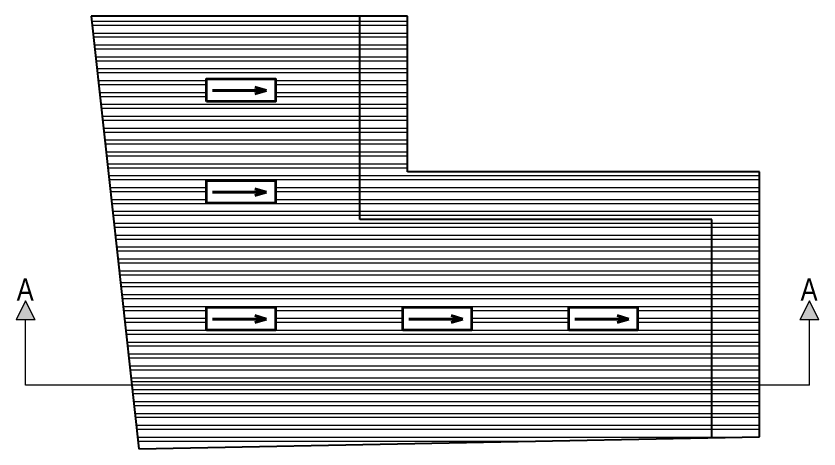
# Model space of a CAD drawing. Header units: inches. Extents: x 392906 to 410488, y -52747 to -40742.
# Drawn here: x 403308 to 403814, y -50622 to -50349 of the extents above; entities that cross this region are included whole.
import ezdxf

# ---------------------------------------------------------------- set-up
doc = ezdxf.new("R2010")
doc.units = ezdxf.units.IN
doc.header["$LTSCALE"] = 2
doc.header["$MEASUREMENT"] = 0
doc.layers.get('0').update_dxf_attribs({"linetype": 'CONTINUOUS'})
for name, color, linetype, lineweight in [('DIM_LINE', 173, 'CONTINUOUS', 20), ('door', 20, 'CONTINUOUS', 35), ('WALL - A', 1, 'CONTINUOUS', 40)]:
    doc.layers.add(name, color=color, linetype=linetype, lineweight=lineweight)
doc.styles.get("Standard").update_dxf_attribs({"font": 'ARIALN.TTF'})

msp = doc.modelspace()

# ---------------------------------------------------------------- hatches: boundary and pattern name
at = {"linetype": 'ByBlock', "lineweight": 5}
for points in [[(403313.93, -50528.57), (403319.93, -50540.57), (403307.93, -50540.57)], [(403808.25, -50528.57), (403814.25, -50540.57), (403802.25, -50540.57)]]:
    msp.add_hatch(color=7, dxfattribs=at).paths.add_polyline_path(points)
at = {"layer": 'DIM_LINE'}
h = msp.add_hatch(dxfattribs=at)
h.set_pattern_fill('ANSI32', color=256, scale=20, angle=135)
h.set_pattern_definition([(180, (7194.411, 450.393), (-4e-16, -7.5), []), (180, (7191.911, 452.893), (-4e-16, -7.5), [])])
h.paths.add_polyline_path([(403746.7, -50477.22), (403524.7, -50477.22), (403524.7, -50348.9), (403355.32, -50348.9), (403381.01, -50581.74), (403746.7, -50581.74)])
h.paths.add_polyline_path([(403428.12, -50467.04), (403428.12, -50452.59), (403471.44, -50452.59), (403471.44, -50467.04)], flags=16)
h.paths.add_polyline_path([(403428.12, -50532.66), (403471.44, -50532.66), (403471.44, -50547.11), (403428.12, -50547.11)], flags=16)
h.paths.add_polyline_path([(403428.12, -50402.92), (403428.12, -50388.47), (403471.44, -50388.47), (403471.44, -50402.92)], flags=16)
h.paths.add_polyline_path([(403551.91, -50532.66), (403595.24, -50532.66), (403595.24, -50547.11), (403551.91, -50547.11)], flags=16)
h.paths.add_polyline_path([(403656.57, -50532.66), (403699.9, -50532.66), (403699.9, -50547.11), (403656.57, -50547.11)], flags=16)
h.paths.add_polyline_path([(403746.7, -50581.74), (403381.01, -50581.74), (403385.45, -50622.07), (403746.7, -50615.07)])
h.paths.add_polyline_path([(403776.7, -50447.22), (403554.7, -50447.22), (403554.7, -50348.9), (403524.7, -50348.9), (403524.7, -50477.22), (403746.7, -50477.22), (403746.7, -50581.74), (403776.7, -50581.74)])
h.paths.add_polyline_path([(403776.7, -50581.74), (403746.7, -50581.74), (403746.7, -50615.07), (403776.7, -50614.49)])

# ---------------------------------------------------------------- linework, layer by layer
at = {"ltscale": 0.5}
for p, q in [((403554.7, -50348.9), (403355.32, -50348.9)), ((403355.32, -50348.9), (403385.45, -50622.07)), ((403524.7, -50477.22), (403524.7, -50348.9)), ((403554.7, -50447.22), (403554.7, -50348.9)), ((403776.7, -50447.22), (403554.7, -50447.22)), ((403776.7, -50614.49), (403776.7, -50447.22)), ((403746.7, -50477.22), (403524.7, -50477.22)), ((403746.7, -50615.07), (403746.7, -50477.22)), ((403385.45, -50622.07), (403776.7, -50614.49))]:
    msp.add_line(p, q, dxfattribs=at)
at = {"color": 7, "linetype": 'ByBlock', "lineweight": 5}
for p, q in [((403313.93, -50528.57), (403307.93, -50540.57)), ((403319.93, -50540.57), (403313.93, -50528.57)), ((403808.25, -50528.57), (403802.25, -50540.57)), ((403814.25, -50540.57), (403808.25, -50528.57)), ((403319.93, -50540.57), (403307.93, -50540.57)), ((403313.93, -50581.74), (403313.93, -50540.57)), ((403814.25, -50540.57), (403802.25, -50540.57)), ((403808.25, -50581.74), (403808.25, -50540.57)), ((403808.25, -50581.74), (403313.93, -50581.74))]:
    msp.add_line(p, q, dxfattribs=at)
at = {"layer": 'DIM_LINE'}
for points in [[(403471.44, -50402.92), (403471.44, -50388.47), (403428.12, -50388.47), (403428.12, -50402.92)], [(403471.44, -50467.04), (403471.44, -50452.59), (403428.12, -50452.59), (403428.12, -50467.04)], [(403471.44, -50547.11), (403471.44, -50532.66), (403428.12, -50532.66), (403428.12, -50547.11)], [(403595.24, -50547.11), (403595.24, -50532.66), (403551.91, -50532.66), (403551.91, -50547.11)], [(403699.9, -50547.11), (403699.9, -50532.66), (403656.57, -50532.66), (403656.57, -50547.11)]]:
    msp.add_lwpolyline(points, close=True, dxfattribs=at)
at = {"layer": 'door', "ltscale": 0.5}
for points in [[(403428.12, -50402.92), (403428.12, -50388.47), (403471.44, -50388.47), (403471.44, -50402.92)], [(403428.12, -50467.04), (403428.12, -50452.59), (403471.44, -50452.59), (403471.44, -50467.04)], [(403428.12, -50547.11), (403428.12, -50532.66), (403471.44, -50532.66), (403471.44, -50547.11)], [(403551.91, -50547.11), (403551.91, -50532.66), (403595.24, -50532.66), (403595.24, -50547.11)], [(403656.57, -50547.11), (403656.57, -50532.66), (403699.9, -50532.66), (403699.9, -50547.11)]]:
    msp.add_lwpolyline(points, close=True, dxfattribs=at)
at = {"layer": 'WALL - A'}
for p, q in [((403465.86, -50395.89), (403458.56, -50393.76)), ((403431.88, -50395.89), (403465.86, -50395.89)), ((403465.86, -50395.89), (403458.56, -50398.02)), ((403465.86, -50460), (403458.56, -50457.88)), ((403431.88, -50460), (403465.86, -50460)), ((403465.86, -50460), (403458.56, -50462.13)), ((403431.88, -50540.08), (403465.86, -50540.08)), ((403465.86, -50540.08), (403458.56, -50537.95)), ((403465.86, -50540.08), (403458.56, -50542.21)), ((403555.67, -50540.08), (403589.65, -50540.08)), ((403589.65, -50540.08), (403582.35, -50537.95)), ((403589.65, -50540.08), (403582.35, -50542.21)), ((403660.33, -50540.08), (403694.31, -50540.08)), ((403694.31, -50540.08), (403687.01, -50537.95)), ((403694.31, -50540.08), (403687.01, -50542.21))]:
    msp.add_line(p, q, dxfattribs=at)

# ---------------------------------------------------------------- texts
at = {"color": 7, "linetype": 'ByBlock', "lineweight": 5, "char_height": 14, "width": 26.5803, "attachment_point": 3}
for insert in [(403319.05, -50514.47), (403813.37, -50514.47)]:
    msp.add_mtext('A', dxfattribs=dict(at, insert=insert))

doc.saveas('drawing.dxf')
